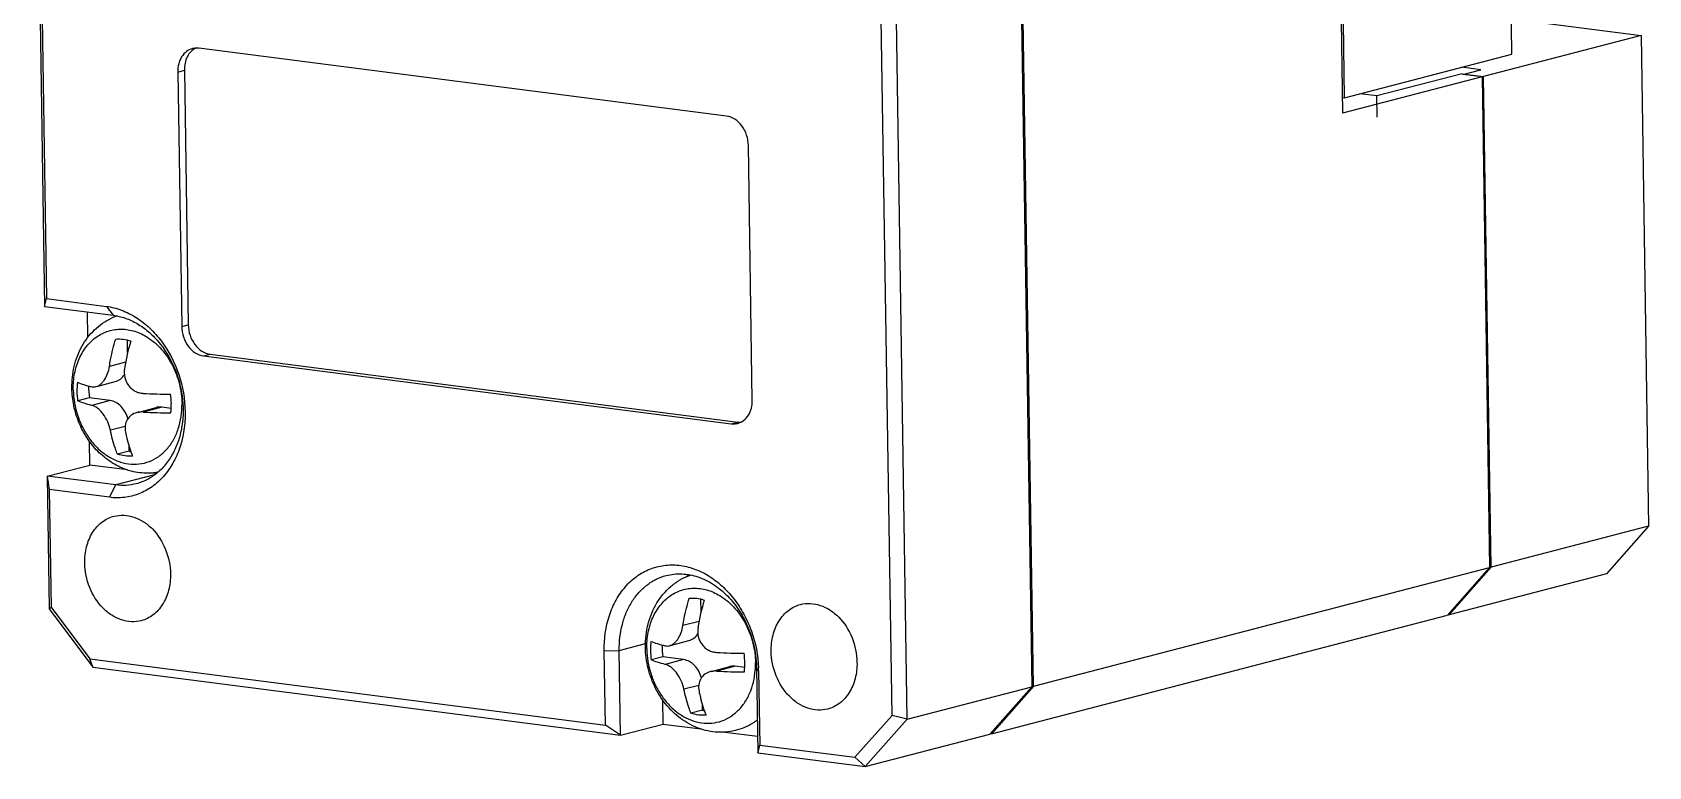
# Model space of a CAD drawing. Header units: millimetres. Extents: x 0 to 297, y 0 to 210.
# Drawn here: x 26.45 to 56.38, y 32.52 to 46.12 of the extents above; entities that cross this region are included whole.
import ezdxf

# ---------------------------------------------------------------- set-up
doc = ezdxf.new("R2010")
doc.units = ezdxf.units.MM
doc.header["$LTSCALE"] = 16.335
doc.layers.get('0').update_dxf_attribs({"linetype": 'CONTINUOUS'})
doc.layers.add('3_ALL_AXES', color=7, linetype='CONTINUOUS')
doc.layers.add('7_ALL_FEATURES', color=7, linetype='CONTINUOUS')

msp = doc.modelspace()

# ---------------------------------------------------------------- linework, layer by layer
at = {"color": 7, "linetype": 'Continuous'}
for p, q in [((50.748, 44.906), (50.597, 54.727)), ((53.845, 45.712), (53.829, 46.744)), ((50.748, 44.906), (53.845, 45.712)), ((50.705, 44.912), (50.748, 44.906))]:
    msp.add_line(p, q, dxfattribs=at)
at = {"layer": '3_ALL_AXES', "color": 7, "linetype": 'Continuous'}
for centre, radius, start, end in [((28.4, 39.792), 1.138, 112.5896, 114.9867), ((28.397, 39.799), 1.13, 109.4579, 112.5904)]:
    msp.add_arc(centre, radius, start, end, dxfattribs=at)
at = {"layer": '3_ALL_AXES', "color": 9, "linetype": 'Continuous'}
for centre, radius, start, end in [((38.327, 34.42), 1.514, 357.2171, 0.8917), ((38.351, 34.419), 1.49, 355.6195, 357.2154)]:
    msp.add_arc(centre, radius, start, end, dxfattribs=at)
at = {"layer": '3_ALL_AXES', "color": 7, "linetype": 'Continuous'}
for points, knots in [([(27.186, 39.529), (27.184, 39.664), (27.211, 39.932), (27.33, 40.246), (27.472, 40.466), (27.601, 40.611), (27.751, 40.732), (27.862, 40.796), (27.92, 40.823)], [0, 0, 0, 0, 0.257591, 0.509196, 0.63322, 0.756162, 0.878326, 1, 1, 1, 1]), ([(28.779, 37.97), (28.68, 37.952), (28.476, 37.944), (28.176, 38.012), (27.898, 38.152), (27.655, 38.353), (27.456, 38.603), (27.306, 38.891), (27.211, 39.204), (27.187, 39.421), (27.186, 39.529)], [0, 0, 0, 0, 0.119746, 0.240294, 0.362343, 0.486535, 0.613078, 0.741562, 0.87097, 1, 1, 1, 1]), ([(37.803, 34.733), (37.801, 34.877), (37.833, 35.164), (37.969, 35.497), (38.133, 35.724), (38.28, 35.87), (38.449, 35.988), (38.574, 36.045), (38.638, 36.068)], [0, 0, 0, 0, 0.257871, 0.509292, 0.633206, 0.756067, 0.878223, 1, 1, 1, 1]), ([(39.877, 33.381), (39.828, 33.344), (39.723, 33.279), (39.553, 33.207), (39.373, 33.165), (39.189, 33.151), (39.004, 33.168), (38.824, 33.213), (38.651, 33.286), (38.433, 33.416), (38.194, 33.635), (37.978, 33.964), (37.84, 34.337), (37.805, 34.601), (37.803, 34.733)], [0, 0, 0, 0, 0.060498, 0.120856, 0.181176, 0.241558, 0.302119, 0.36298, 0.424273, 0.486134, 0.611669, 0.739993, 0.870044, 1, 1, 1, 1])]:
    msp.add_open_spline(points, degree=3, knots=knots, dxfattribs=at)
at = {"layer": '3_ALL_AXES', "color": 9, "linetype": 'Continuous'}
for points, knots in [([(27.211, 39.499), (27.209, 39.599), (27.225, 39.796), (27.309, 40.071), (27.447, 40.306), (27.634, 40.486), (27.859, 40.598), (28.106, 40.634), (28.358, 40.59), (28.515, 40.514), (28.589, 40.467)], [0, 0, 0, 0, 0.142208, 0.277728, 0.405357, 0.525672, 0.64126, 0.756182, 0.874722, 1, 1, 1, 1]), ([(28.589, 40.467), (28.684, 40.406), (28.86, 40.251), (29.059, 39.954), (29.189, 39.609), (29.222, 39.363), (29.224, 39.24)], [0, 0, 0, 0, 0.235286, 0.484929, 0.742598, 1, 1, 1, 1]), ([(27.211, 39.499), (27.213, 39.335), (27.257, 39.087), (27.385, 38.785), (27.512, 38.58), (27.643, 38.432), (27.758, 38.333), (27.877, 38.248), (28.034, 38.169), (28.233, 38.118), (28.432, 38.116), (28.624, 38.163), (28.799, 38.258), (28.95, 38.396), (29.073, 38.57), (29.194, 38.848), (29.226, 39.083), (29.224, 39.24)], [0, 0, 0, 0, 0.139148, 0.20873, 0.276838, 0.342631, 0.374509, 0.405633, 0.465541, 0.52274, 0.578024, 0.632577, 0.687739, 0.744718, 0.804355, 0.866999, 1, 1, 1, 1]), ([(37.828, 34.703), (37.827, 34.803), (37.843, 34.999), (37.926, 35.275), (38.065, 35.51), (38.251, 35.69), (38.476, 35.802), (38.723, 35.837), (38.976, 35.794), (39.132, 35.718), (39.207, 35.67)], [0, 0, 0, 0, 0.142208, 0.277728, 0.405357, 0.525672, 0.64126, 0.756182, 0.874722, 1, 1, 1, 1]), ([(39.207, 35.67), (39.301, 35.61), (39.477, 35.454), (39.676, 35.157), (39.806, 34.813), (39.839, 34.567), (39.841, 34.444)], [0, 0, 0, 0, 0.235286, 0.484929, 0.742598, 1, 1, 1, 1]), ([(37.828, 34.703), (37.831, 34.544), (37.871, 34.305), (37.991, 34.012), (38.11, 33.811), (38.255, 33.637), (38.422, 33.496), (38.603, 33.393), (38.793, 33.332), (38.986, 33.315), (39.174, 33.345), (39.349, 33.419), (39.505, 33.536), (39.637, 33.689), (39.775, 33.939), (39.825, 34.157), (39.837, 34.305)], [0, 0, 0, 0, 0.139636, 0.209543, 0.278124, 0.344565, 0.408305, 0.469116, 0.527182, 0.58313, 0.637972, 0.69294, 0.74924, 0.807818, 0.869214, 1, 1, 1, 1])]:
    msp.add_open_spline(points, degree=3, knots=knots, dxfattribs=at)
at = {"layer": '7_ALL_FEATURES', "color": 7, "linetype": 'Continuous'}
for p, q in [((44.474, 65.428), (44.959, 34)), ((44.989, 34.008), (44.505, 65.436)), ((42.651, 33.4), (42.251, 59.327)), ((42.369, 33.47), (41.974, 59.12)), ((26.453, 55.671), (26.678, 41.041)), ((26.492, 55.501), (26.713, 41.185)), ((50.551, 54.931), (50.71, 44.619)), ((53.835, 46.366), (56.236, 46.058)), ((39.305, 44.565), (29.535, 45.821)), ((56.236, 46.058), (53.321, 45.299)), ((56.236, 46.058), (56.376, 36.973)), ((29.145, 45.381), (29.218, 40.667)), ((29.267, 45.413), (29.339, 40.699)), ((53.291, 45.291), (50.71, 44.619)), ((52.924, 45.35), (51.345, 44.939)), ((53.267, 45.424), (52.912, 45.469)), ((52.924, 45.35), (53.321, 45.299)), ((52.933, 45.337), (53.267, 45.424)), ((53.291, 45.291), (52.933, 45.337)), ((53.291, 45.291), (53.431, 36.206)), ((53.461, 36.214), (53.321, 45.299)), ((51.345, 44.939), (51.029, 44.979)), ((51.351, 44.546), (51.345, 44.939)), ((39.782, 39.308), (39.71, 44.022)), ((26.678, 41.041), (26.713, 41.185)), ((26.678, 41.041), (27.949, 40.878)), ((26.713, 41.185), (27.825, 41.042)), ((27.48, 40.465), (27.473, 40.939)), ((28.217, 40.185), (28.213, 40.419)), ((29.623, 40.125), (39.393, 38.868)), ((29.744, 40.157), (39.514, 38.9)), ((27.649, 39.561), (27.989, 39.649)), ((27.508, 39.347), (27.293, 39.291)), ((27.893, 39.298), (27.508, 39.347)), ((28.408, 39.08), (28.748, 39.169)), ((29.025, 39.152), (28.848, 39.175)), ((27.516, 38.104), (27.509, 38.546)), ((28.245, 38.361), (28.029, 38.304)), ((28.245, 38.361), (28.243, 38.453)), ((26.727, 37.898), (27.516, 38.104)), ((28.215, 38.014), (27.516, 38.104)), ((26.727, 37.898), (26.767, 37.65)), ((26.727, 37.898), (26.765, 35.443)), ((27.998, 37.735), (26.727, 37.898)), ((28.745, 37.946), (28.663, 37.956)), ((26.767, 37.65), (26.801, 35.472)), ((27.879, 37.507), (26.767, 37.65)), ((56.376, 36.973), (53.461, 36.214)), ((56.376, 36.973), (55.597, 36.093)), ((52.682, 35.334), (53.461, 36.214)), ((44.989, 34.008), (53.431, 36.206)), ((53.431, 36.206), (52.652, 35.326)), ((55.597, 36.093), (52.682, 35.334)), ((38.834, 35.389), (38.83, 35.622)), ((26.765, 35.443), (26.801, 35.472)), ((26.765, 35.443), (27.574, 34.359)), ((26.801, 35.472), (27.515, 34.515)), ((44.21, 33.128), (52.652, 35.326)), ((52.661, 35.337), (52.682, 35.334)), ((38.267, 34.765), (38.606, 34.853)), ((27.515, 34.515), (37.061, 33.287)), ((27.574, 34.359), (27.515, 34.515)), ((37.061, 33.287), (37.04, 34.662)), ((37.344, 33.102), (37.32, 34.673)), ((38.126, 34.551), (37.91, 34.495)), ((38.511, 34.501), (38.126, 34.551)), ((27.574, 34.359), (37.344, 33.102)), ((39.026, 34.284), (39.365, 34.372)), ((39.642, 34.356), (39.466, 34.378)), ((39.862, 34.346), (39.886, 32.775)), ((39.899, 34.294), (39.92, 32.919)), ((42.651, 33.4), (44.959, 34)), ((44.959, 34), (44.18, 33.12)), ((44.989, 34.008), (44.21, 33.128)), ((38.134, 33.308), (38.127, 33.75)), ((38.862, 33.564), (38.646, 33.508)), ((38.862, 33.564), (38.861, 33.656)), ((37.344, 33.102), (37.061, 33.287)), ((37.344, 33.102), (38.134, 33.308)), ((38.134, 33.308), (38.832, 33.218)), ((41.681, 32.693), (42.369, 33.47)), ((41.872, 32.52), (42.651, 33.4)), ((42.651, 33.4), (42.369, 33.47)), ((39.28, 33.16), (39.881, 33.083)), ((39.886, 32.775), (39.92, 32.919)), ((39.92, 32.919), (41.681, 32.693)), ((41.872, 32.52), (44.18, 33.12)), ((44.189, 33.131), (44.21, 33.128)), ((39.886, 32.775), (41.872, 32.52)), ((41.872, 32.52), (41.681, 32.693))]:
    msp.add_line(p, q, dxfattribs=at)
at = {"layer": '7_ALL_FEATURES', "color": 9, "linetype": 'Continuous'}
for p, q in [((29.145, 45.381), (29.267, 45.413)), ((27.825, 41.042), (27.949, 40.878)), ((29.218, 40.667), (29.339, 40.699)), ((29.623, 40.125), (29.744, 40.157)), ((28.179, 40.007), (27.88, 39.929)), ((27.893, 39.298), (27.554, 39.209)), ((28.848, 39.175), (28.509, 39.086)), ((28.172, 38.82), (27.898, 38.748)), ((39.393, 38.868), (39.514, 38.9)), ((27.879, 37.507), (27.998, 37.735)), ((28.713, 37.921), (27.998, 37.735)), ((38.796, 35.21), (38.497, 35.133)), ((37.32, 34.673), (37.805, 34.8)), ((37.04, 34.662), (37.32, 34.673)), ((38.511, 34.501), (38.171, 34.413)), ((39.466, 34.378), (39.126, 34.29)), ((39.899, 34.294), (39.862, 34.346)), ((38.789, 34.023), (38.515, 33.952))]:
    msp.add_line(p, q, dxfattribs=at)
at = {"layer": '7_ALL_FEATURES', "color": 7, "linetype": 'Continuous'}
for centre, radius, start, end in [((31.658, 39.359), 3.539, 162.8793, 171.3294), ((28.583, 39.486), 1.304, 173.3556, 180.9034), ((28.864, 39.543), 1.369, 178.9294, 188.2183), ((28.654, 39.487), 1.376, 180.9232, 188.2113), ((29.111, 49.809), 10.395, 266.6469, 269.4533), ((27.651, 39.218), 1.376, 0.9232, 8.2113), ((27.722, 39.22), 1.304, 353.3556, 0.9034), ((29.128, 49.786), 10.718, 266.6893, 269.4109), ((39.555, 39.215), 0.318, 262.6572, 273.4916), ((28.491, 39.112), 0.791, 251.8319, 254.2831), ((39.282, 35.227), 1.085, 128.6122, 131.8398), ((42.275, 34.563), 3.539, 162.8793, 171.3294), ((39.2, 34.689), 1.304, 173.3556, 180.9034), ((39.481, 34.746), 1.369, 178.9294, 188.2183), ((39.272, 34.691), 1.376, 180.9232, 188.2113), ((39.729, 45.013), 10.395, 266.6469, 269.4533), ((38.268, 34.422), 1.376, 0.9232, 8.2113), ((38.34, 34.424), 1.304, 353.3556, 0.9034), ((39.745, 44.99), 10.718, 266.6893, 269.4109), ((37.709, 34.261), 2.19, 0.885, 2.2976), ((39.109, 34.316), 0.791, 251.8319, 254.2831)]:
    msp.add_arc(centre, radius, start, end, dxfattribs=at)
for points, knots in [([(29.416, 45.814), (29.376, 45.804), (29.298, 45.765), (29.209, 45.663), (29.155, 45.53), (29.144, 45.432), (29.145, 45.381)], [0, 0, 0, 0, 0.226032, 0.465012, 0.723506, 1, 1, 1, 1]), ([(29.481, 45.825), (29.448, 45.809), (29.385, 45.763), (29.316, 45.665), (29.274, 45.545), (29.266, 45.457), (29.267, 45.413)], [0, 0, 0, 0, 0.226974, 0.468025, 0.726769, 1, 1, 1, 1]), ([(29.535, 45.821), (29.525, 45.823), (29.485, 45.826), (29.445, 45.822), (29.416, 45.814)], [0, 0, 0, 0, 0.253058, 1, 1, 1, 1]), ([(39.71, 44.022), (39.709, 44.087), (39.686, 44.217), (39.599, 44.387), (39.469, 44.514), (39.359, 44.558), (39.305, 44.565)], [0, 0, 0, 0, 0.267098, 0.53052, 0.776554, 1, 1, 1, 1]), ([(27.825, 41.042), (27.92, 41.03), (28.112, 40.981), (28.384, 40.843), (28.634, 40.646), (28.931, 40.31), (29.197, 39.789), (29.298, 39.211), (29.27, 38.752), (29.194, 38.43), (29.067, 38.139), (28.893, 37.891), (28.678, 37.695), (28.43, 37.56), (28.158, 37.493), (27.971, 37.495), (27.879, 37.507)], [0, 0, 0, 0, 0.057195, 0.117113, 0.180042, 0.245838, 0.383106, 0.522254, 0.59018, 0.655727, 0.718378, 0.778015, 0.834997, 0.890157, 0.944719, 1, 1, 1, 1]), ([(27.949, 40.878), (28.026, 40.868), (28.18, 40.83), (28.399, 40.728), (28.605, 40.581), (28.856, 40.328), (29.099, 39.931), (29.251, 39.39), (29.251, 38.922), (29.17, 38.572), (29.073, 38.336), (28.941, 38.129), (28.778, 37.959), (28.588, 37.831), (28.448, 37.776), (28.377, 37.758)], [0, 0, 0, 0, 0.056363, 0.115121, 0.176538, 0.2406, 0.374653, 0.512479, 0.647457, 0.712225, 0.774426, 0.833926, 0.890929, 0.945998, 1, 1, 1, 1]), ([(29.339, 40.699), (29.34, 40.634), (29.363, 40.505), (29.45, 40.334), (29.58, 40.207), (29.69, 40.164), (29.744, 40.157)], [0, 0, 0, 0, 0.267066, 0.530525, 0.776581, 1, 1, 1, 1]), ([(27.88, 39.929), (27.886, 39.972), (27.916, 40.144), (27.958, 40.313), (27.996, 40.437)], [0, 0, 0, 0, 0.252126, 1, 1, 1, 1]), ([(27.996, 40.437), (28.043, 40.441), (28.138, 40.438), (28.23, 40.416), (28.276, 40.401)], [0, 0, 0, 0, 0.493011, 1, 1, 1, 1]), ([(29.218, 40.667), (29.219, 40.602), (29.241, 40.473), (29.329, 40.303), (29.459, 40.176), (29.569, 40.132), (29.623, 40.125)], [0, 0, 0, 0, 0.267098, 0.53052, 0.776554, 1, 1, 1, 1]), ([(27.631, 39.556), (27.662, 39.564), (27.707, 39.589), (27.756, 39.638), (27.805, 39.702), (27.852, 39.799), (27.873, 39.884), (27.88, 39.929)], [0, 0, 0, 0, 0.202366, 0.317623, 0.442104, 0.712987, 1, 1, 1, 1]), ([(28.159, 39.893), (28.151, 39.838), (28.153, 39.752), (28.189, 39.647), (28.23, 39.576), (28.285, 39.517), (28.351, 39.471), (28.425, 39.442), (28.477, 39.434), (28.504, 39.432)], [0, 0, 0, 0, 0.258092, 0.385728, 0.511481, 0.635278, 0.757464, 0.878757, 1, 1, 1, 1]), ([(27.287, 39.637), (27.325, 39.62), (27.412, 39.59), (27.5, 39.566), (27.549, 39.555)], [0, 0, 0, 0, 0.454087, 1, 1, 1, 1]), ([(27.549, 39.555), (27.562, 39.552), (27.59, 39.549), (27.617, 39.553), (27.631, 39.556)], [0, 0, 0, 0, 0.492303, 1, 1, 1, 1]), ([(27.989, 39.649), (28.022, 39.658), (28.089, 39.691), (28.137, 39.746), (28.157, 39.777)], [0, 0, 0, 0, 0.486258, 1, 1, 1, 1]), ([(27.554, 39.209), (27.505, 39.221), (27.417, 39.244), (27.331, 39.275), (27.293, 39.291)], [0, 0, 0, 0, 0.545913, 1, 1, 1, 1]), ([(27.898, 38.748), (27.887, 38.802), (27.853, 38.907), (27.785, 39.027), (27.716, 39.108), (27.65, 39.168), (27.593, 39.2), (27.554, 39.209)], [0, 0, 0, 0, 0.272659, 0.551232, 0.68196, 0.801686, 1, 1, 1, 1]), ([(28.221, 38.959), (28.21, 39.003), (28.178, 39.086), (28.102, 39.191), (28.006, 39.267), (27.93, 39.293), (27.893, 39.298)], [0, 0, 0, 0, 0.27074, 0.531481, 0.77498, 1, 1, 1, 1]), ([(39.511, 38.875), (39.551, 38.886), (39.629, 38.925), (39.718, 39.027), (39.772, 39.159), (39.783, 39.258), (39.782, 39.308)], [0, 0, 0, 0, 0.226032, 0.465012, 0.723506, 1, 1, 1, 1]), ([(28.39, 39.075), (28.352, 39.066), (28.281, 39.033), (28.202, 38.946), (28.166, 38.832), (28.17, 38.752), (28.178, 38.712)], [0, 0, 0, 0, 0.249543, 0.492005, 0.739324, 1, 1, 1, 1]), ([(28.509, 39.086), (28.499, 39.087), (28.459, 39.088), (28.418, 39.083), (28.39, 39.075)], [0, 0, 0, 0, 0.255876, 1, 1, 1, 1]), ([(28.848, 39.175), (28.84, 39.176), (28.806, 39.179), (28.772, 39.175), (28.748, 39.169)], [0, 0, 0, 0, 0.253058, 1, 1, 1, 1]), ([(28.029, 38.304), (28.015, 38.339), (27.961, 38.484), (27.921, 38.633), (27.898, 38.748)], [0, 0, 0, 0, 0.241066, 1, 1, 1, 1]), ([(28.178, 38.712), (28.186, 38.673), (28.219, 38.522), (28.266, 38.375), (28.309, 38.268)], [0, 0, 0, 0, 0.258842, 1, 1, 1, 1]), ([(39.393, 38.868), (39.403, 38.867), (39.442, 38.864), (39.482, 38.868), (39.511, 38.875)], [0, 0, 0, 0, 0.253058, 1, 1, 1, 1]), ([(28.309, 38.268), (28.262, 38.265), (28.167, 38.268), (28.075, 38.29), (28.029, 38.304)], [0, 0, 0, 0, 0.493011, 1, 1, 1, 1]), ([(28.377, 37.758), (28.316, 37.742), (28.189, 37.722), (28.061, 37.727), (27.998, 37.735)], [0, 0, 0, 0, 0.496596, 1, 1, 1, 1]), ([(27.422, 36.291), (27.421, 36.392), (27.442, 36.589), (27.535, 36.815), (27.644, 36.961), (27.739, 37.05), (27.847, 37.117), (27.925, 37.147), (27.965, 37.157)], [0, 0, 0, 0, 0.275939, 0.533867, 0.655789, 0.773315, 0.887543, 1, 1, 1, 1]), ([(27.965, 37.157), (28.024, 37.172), (28.149, 37.185), (28.338, 37.148), (28.519, 37.059), (28.742, 36.874), (28.946, 36.548), (29.009, 36.242), (29.011, 36.087)], [0, 0, 0, 0, 0.107763, 0.219105, 0.336563, 0.461096, 0.726534, 1, 1, 1, 1]), ([(28.469, 35.221), (28.41, 35.206), (28.284, 35.193), (28.095, 35.23), (27.914, 35.319), (27.692, 35.504), (27.487, 35.831), (27.425, 36.137), (27.422, 36.291)], [0, 0, 0, 0, 0.107763, 0.219105, 0.336563, 0.461096, 0.726534, 1, 1, 1, 1]), ([(37.04, 34.662), (37.036, 34.883), (37.081, 35.214), (37.25, 35.606), (37.421, 35.853), (37.632, 36.05), (37.877, 36.186), (38.145, 36.257), (38.425, 36.259), (38.705, 36.194), (38.975, 36.063), (39.226, 35.873), (39.447, 35.632), (39.632, 35.348), (39.82, 34.927), (39.888, 34.58), (39.898, 34.348)], [0, 0, 0, 0, 0.133199, 0.195982, 0.255781, 0.312921, 0.36821, 0.422819, 0.478064, 0.535128, 0.594828, 0.657515, 0.723077, 0.791015, 0.860533, 1, 1, 1, 1]), ([(29.011, 36.087), (29.013, 35.986), (28.991, 35.789), (28.899, 35.564), (28.789, 35.417), (28.694, 35.328), (28.587, 35.261), (28.508, 35.232), (28.469, 35.221)], [0, 0, 0, 0, 0.275939, 0.533867, 0.655789, 0.773315, 0.887543, 1, 1, 1, 1]), ([(37.32, 34.673), (37.317, 34.835), (37.344, 35.076), (37.443, 35.374), (37.546, 35.573), (37.674, 35.745), (37.827, 35.887), (37.999, 35.995), (38.124, 36.042), (38.188, 36.058)], [0, 0, 0, 0, 0.275724, 0.407457, 0.534227, 0.656049, 0.773485, 0.887629, 1, 1, 1, 1]), ([(38.188, 36.058), (38.282, 36.083), (38.483, 36.103), (38.785, 36.044), (39.075, 35.901), (39.337, 35.684), (39.557, 35.404), (39.781, 34.967), (39.858, 34.594), (39.862, 34.346)], [0, 0, 0, 0, 0.107627, 0.218829, 0.33614, 0.460519, 0.591374, 0.726888, 1, 1, 1, 1]), ([(38.497, 35.133), (38.504, 35.176), (38.533, 35.347), (38.575, 35.517), (38.614, 35.641)], [0, 0, 0, 0, 0.252126, 1, 1, 1, 1]), ([(38.614, 35.641), (38.66, 35.644), (38.755, 35.641), (38.848, 35.62), (38.893, 35.605)], [0, 0, 0, 0, 0.493011, 1, 1, 1, 1]), ([(40.131, 34.657), (40.13, 34.757), (40.151, 34.954), (40.244, 35.18), (40.353, 35.327), (40.448, 35.415), (40.556, 35.483), (40.634, 35.512), (40.674, 35.522)], [0, 0, 0, 0, 0.275939, 0.533867, 0.655789, 0.773315, 0.887543, 1, 1, 1, 1]), ([(40.674, 35.522), (40.733, 35.537), (40.858, 35.55), (41.047, 35.513), (41.228, 35.424), (41.451, 35.239), (41.655, 34.913), (41.718, 34.607), (41.72, 34.452)], [0, 0, 0, 0, 0.107763, 0.219105, 0.336563, 0.461096, 0.726534, 1, 1, 1, 1]), ([(38.248, 34.76), (38.279, 34.768), (38.324, 34.793), (38.374, 34.841), (38.422, 34.905), (38.469, 35.003), (38.49, 35.088), (38.497, 35.133)], [0, 0, 0, 0, 0.202366, 0.317623, 0.442104, 0.712987, 1, 1, 1, 1]), ([(38.777, 35.097), (38.768, 35.041), (38.771, 34.956), (38.806, 34.85), (38.848, 34.779), (38.903, 34.72), (38.969, 34.675), (39.043, 34.646), (39.095, 34.637), (39.121, 34.636)], [0, 0, 0, 0, 0.258092, 0.385728, 0.511481, 0.635278, 0.757464, 0.878757, 1, 1, 1, 1]), ([(37.905, 34.84), (37.943, 34.824), (38.029, 34.794), (38.117, 34.77), (38.166, 34.759)], [0, 0, 0, 0, 0.454087, 1, 1, 1, 1]), ([(38.166, 34.759), (38.179, 34.755), (38.207, 34.752), (38.235, 34.756), (38.248, 34.76)], [0, 0, 0, 0, 0.492303, 1, 1, 1, 1]), ([(38.606, 34.853), (38.64, 34.862), (38.706, 34.895), (38.754, 34.95), (38.774, 34.981)], [0, 0, 0, 0, 0.486258, 1, 1, 1, 1]), ([(38.171, 34.413), (38.123, 34.424), (38.034, 34.448), (37.948, 34.478), (37.91, 34.495)], [0, 0, 0, 0, 0.545913, 1, 1, 1, 1]), ([(38.515, 33.952), (38.505, 34.005), (38.47, 34.111), (38.402, 34.23), (38.334, 34.311), (38.267, 34.371), (38.21, 34.404), (38.171, 34.413)], [0, 0, 0, 0, 0.272659, 0.551232, 0.68196, 0.801686, 1, 1, 1, 1]), ([(38.839, 34.163), (38.828, 34.207), (38.795, 34.29), (38.72, 34.395), (38.623, 34.471), (38.548, 34.496), (38.511, 34.501)], [0, 0, 0, 0, 0.27074, 0.531481, 0.77498, 1, 1, 1, 1]), ([(41.178, 33.587), (41.119, 33.571), (40.993, 33.558), (40.804, 33.595), (40.623, 33.685), (40.401, 33.87), (40.196, 34.196), (40.134, 34.502), (40.131, 34.657)], [0, 0, 0, 0, 0.107763, 0.219105, 0.336563, 0.461096, 0.726534, 1, 1, 1, 1]), ([(41.72, 34.452), (41.722, 34.351), (41.7, 34.154), (41.608, 33.929), (41.498, 33.782), (41.403, 33.693), (41.296, 33.626), (41.217, 33.597), (41.178, 33.587)], [0, 0, 0, 0, 0.275939, 0.533867, 0.655789, 0.773315, 0.887543, 1, 1, 1, 1]), ([(39.007, 34.279), (38.97, 34.269), (38.898, 34.237), (38.82, 34.149), (38.783, 34.036), (38.787, 33.956), (38.795, 33.916)], [0, 0, 0, 0, 0.249543, 0.492005, 0.739324, 1, 1, 1, 1]), ([(39.126, 34.29), (39.116, 34.291), (39.076, 34.292), (39.036, 34.287), (39.007, 34.279)], [0, 0, 0, 0, 0.255876, 1, 1, 1, 1]), ([(39.466, 34.378), (39.457, 34.379), (39.424, 34.382), (39.389, 34.379), (39.365, 34.372)], [0, 0, 0, 0, 0.253058, 1, 1, 1, 1]), ([(38.646, 33.508), (38.632, 33.543), (38.578, 33.687), (38.538, 33.837), (38.515, 33.952)], [0, 0, 0, 0, 0.241066, 1, 1, 1, 1]), ([(38.795, 33.916), (38.803, 33.877), (38.836, 33.726), (38.883, 33.578), (38.926, 33.472)], [0, 0, 0, 0, 0.258842, 1, 1, 1, 1]), ([(38.926, 33.472), (38.88, 33.469), (38.785, 33.472), (38.692, 33.493), (38.646, 33.508)], [0, 0, 0, 0, 0.493011, 1, 1, 1, 1])]:
    msp.add_open_spline(points, degree=3, knots=knots, dxfattribs=at)

doc.saveas('drawing.dxf')
